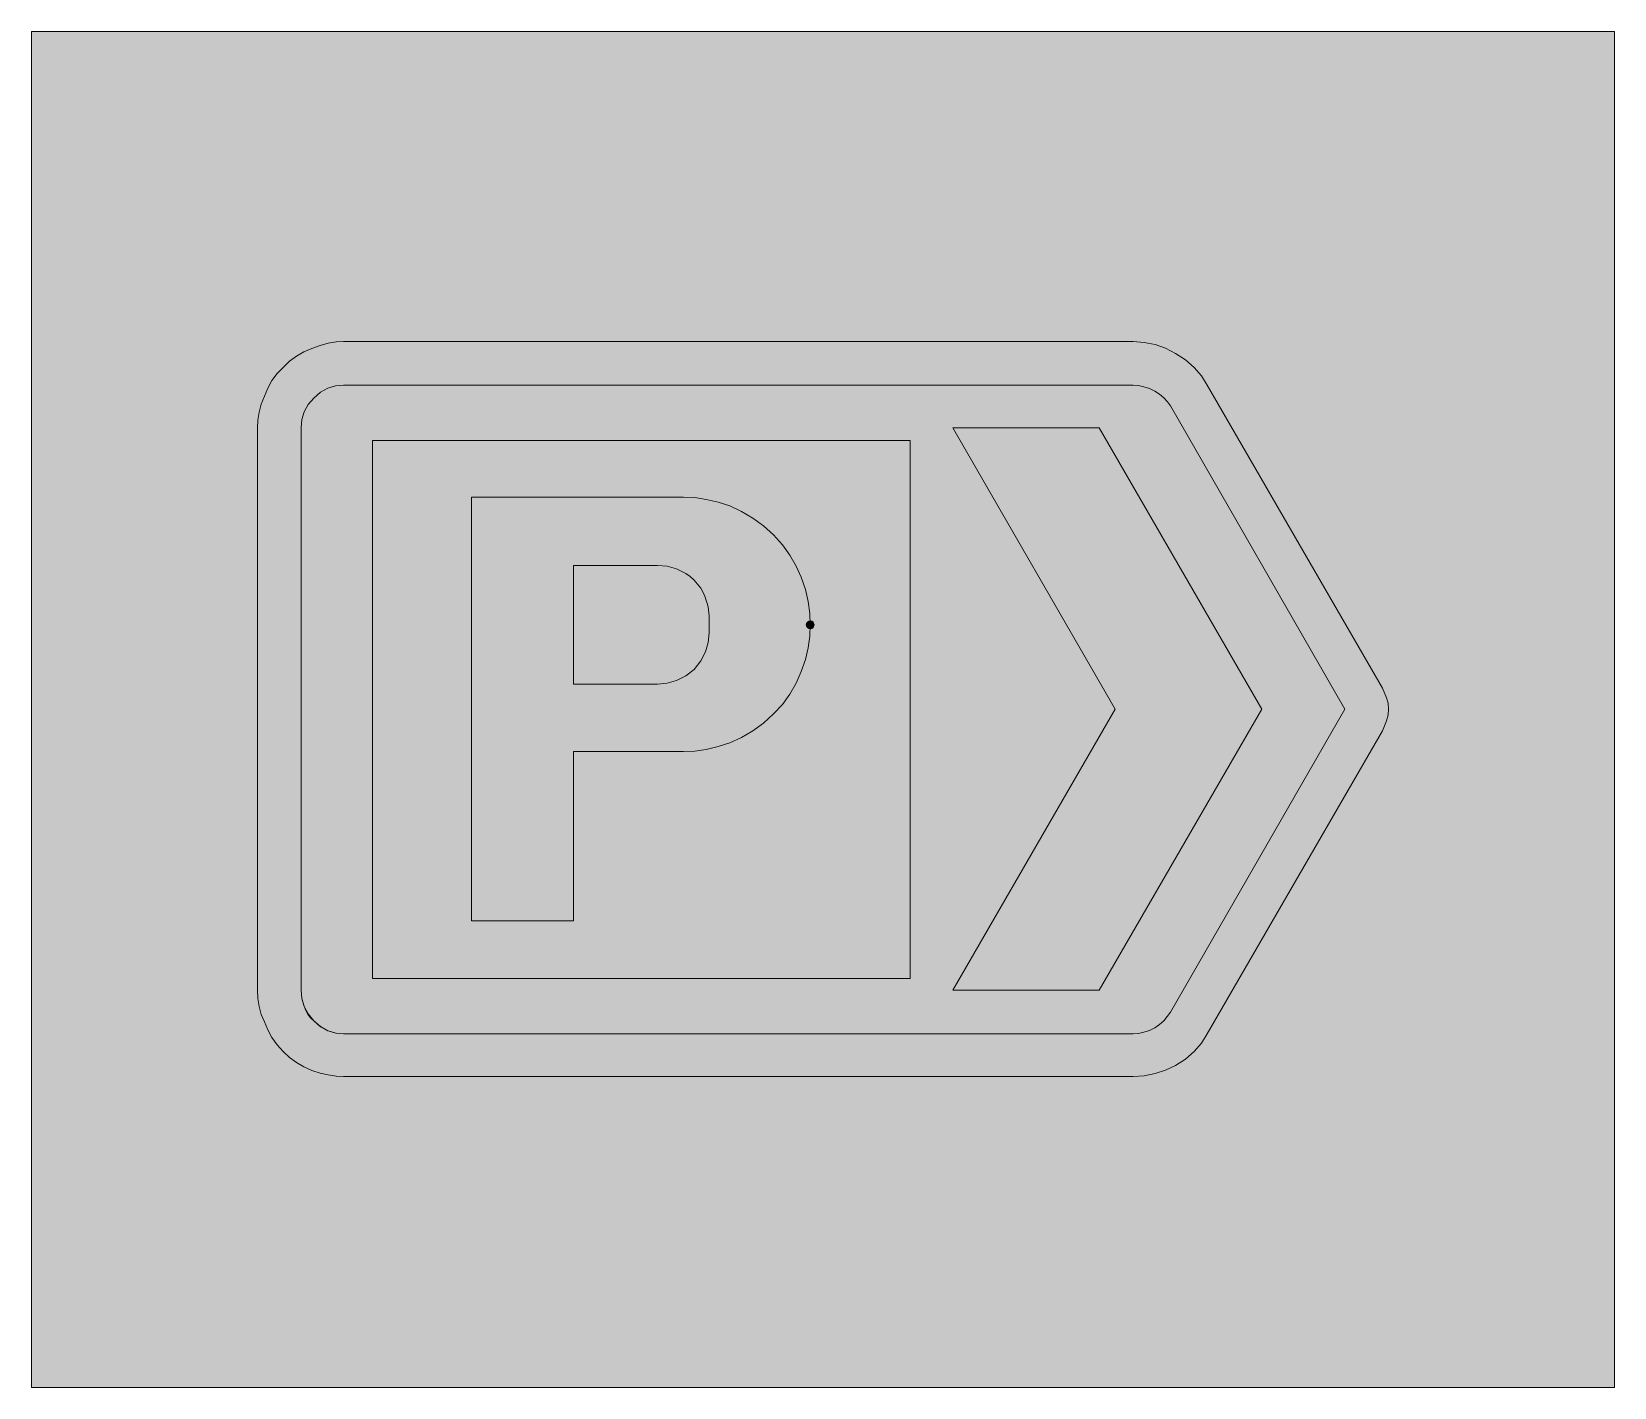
# Model space of a CAD drawing. Header units: metres. Extents: x 141 to 429, y 13 to 259.
import ezdxf

# ---------------------------------------------------------------- set-up
doc = ezdxf.new("R2010")
doc.units = ezdxf.units.M
for name, color, linetype, true_color in [('FILL_BLACK_000000', 7, 'Continuous', 0x000000), ('FILL_BLUE_0000FF', 7, 'Continuous', 0x0000ff), ('FILL_WHITE_FFFFFF', 7, 'Continuous', 0xffffff), ('FILL_YELLOW_FFFF00', 7, 'Continuous', 0xffff00)]:
    doc.layers.add(name, color=color, linetype=linetype, true_color=true_color)

msp = doc.modelspace()

# ---------------------------------------------------------------- hatches: boundary and pattern name
at = {"layer": 'FILL_BLACK_000000', "true_color": 0x000000}
h = msp.add_hatch(color=7, dxfattribs=at)
h.dxf.hatch_style = 1
h.paths.add_polyline_path([(364.68, 136.08), (335.16, 84.96), (308.52, 84.96), (338.04, 136.08), (308.52, 187.2), (335.16, 187.2), (364.68, 136.08)])
at = {"layer": 'FILL_BLUE_0000FF', "true_color": 0x0000ff}
h = msp.add_hatch(color=7, dxfattribs=at)
h.dxf.hatch_style = 1
h.paths.add_polyline_path([(345.29, 202.32), (347.2, 201.64), (349.02, 200.7), (350.81, 199.52), (352.37, 198.16), (353.7, 196.62), (354.78, 194.94), (386.64, 139.86), (387.38, 138.1), (387.63, 137.13), (387.72, 136.08), (387.63, 135.01), (387.38, 133.96), (386.64, 132.12), (354.78, 77.04), (353.7, 75.36), (352.37, 73.82), (350.81, 72.46), (349.02, 71.28), (347.2, 70.44), (345.28, 69.82), (343.3, 69.43), (341.28, 69.3), (197.82, 69.3), (196.44, 69.37), (195.01, 69.57), (193.54, 69.91), (192.06, 70.38), (190.61, 71.02), (189.25, 71.82), (187.98, 72.76), (186.84, 73.8), (185.72, 75.05), (184.79, 76.36), (184.03, 77.75), (183.42, 79.2), (182.84, 80.58), (182.45, 82.01), (182.23, 83.48), (182.16, 84.96), (182.16, 187.2), (182.23, 188.58), (182.45, 190.01), (182.84, 191.48), (183.42, 192.96), (184.03, 194.41), (184.79, 195.77), (185.72, 197.04), (186.84, 198.18), (187.98, 199.3), (189.25, 200.23), (190.61, 200.99), (192.06, 201.6), (193.54, 202.18), (195.01, 202.57), (196.44, 202.79), (197.82, 202.86), (341.28, 202.86), (343.3, 202.72), (345.29, 202.32)])
h.paths.add_polyline_path([(194.92, 194.38), (193.59, 193.65), (192.42, 192.6), (191.37, 191.43), (190.64, 190.1), (190.22, 188.68), (190.08, 187.2), (190.08, 84.96), (190.22, 83.48), (190.64, 82.03), (191.37, 80.66), (192.42, 79.38), (193.62, 78.33), (194.99, 77.6), (196.42, 77.18), (197.82, 77.04), (341.28, 77.04), (342.25, 77.11), (343.26, 77.31), (344.27, 77.65), (345.24, 78.12), (346.12, 78.72), (346.88, 79.42), (348.12, 81), (379.8, 136.08), (348.12, 191.16), (347.54, 191.94), (346.88, 192.64), (346.12, 193.29), (345.24, 193.86), (344.27, 194.33), (343.26, 194.67), (342.25, 194.87), (341.28, 194.94), (197.82, 194.94), (196.34, 194.8), (194.92, 194.38)], flags=16)
h = msp.add_hatch(color=7, dxfattribs=at)
h.dxf.hatch_style = 1
h.paths.add_polyline_path([(300.78, 184.86), (300.78, 87.12), (203.04, 87.12), (203.04, 184.86), (300.78, 184.86)])
at = {"layer": 'FILL_WHITE_FFFFFF', "true_color": 0xffffff}
h = msp.add_hatch(color=7, dxfattribs=at)
h.dxf.hatch_style = 1
h.paths.add_polyline_path([(341.28, 194.94), (342.25, 194.87), (343.26, 194.67), (344.27, 194.33), (345.24, 193.86), (346.12, 193.29), (346.88, 192.64), (347.54, 191.94), (348.12, 191.16), (379.8, 136.08), (348.12, 81), (346.88, 79.42), (346.12, 78.72), (345.24, 78.12), (344.27, 77.65), (343.26, 77.31), (342.25, 77.11), (341.28, 77.04), (197.82, 77.04), (196.45, 77.17), (194.94, 77.58), (193.61, 78.34), (192.42, 79.38), (191.81, 79.95), (191.32, 80.59), (190.93, 81.3), (190.62, 82.08), (190.21, 83.45), (190.08, 84.96), (190.08, 187.2), (190.22, 188.68), (190.64, 190.1), (191.37, 191.43), (192.42, 192.6), (193.59, 193.65), (194.92, 194.38), (196.34, 194.8), (197.82, 194.94), (341.28, 194.94)])
h = msp.add_hatch(color=7, dxfattribs=at)
h.dxf.hatch_style = 1
h.paths.add_polyline_path([(221.04, 97.56), (221.04, 174.6), (259.56, 174.6), (261.62, 174.5), (263.72, 174.19), (265.86, 173.69), (268.02, 172.98), (270.14, 171.96), (272.18, 170.77), (274.12, 169.39), (275.94, 167.76), (277.56, 165.94), (278.93, 164.02), (280.07, 162.04), (280.98, 160.02), (281.76, 157.83), (282.26, 155.63), (282.52, 153.46), (282.6, 151.38), (282.52, 149.32), (282.26, 147.22), (281.76, 145.08), (280.98, 142.92), (280.07, 140.8), (278.93, 138.78), (277.56, 136.9), (275.94, 135.18), (274.12, 133.53), (272.18, 132.1), (270.14, 130.9), (268.02, 129.96), (265.86, 129.25), (263.72, 128.74), (261.62, 128.44), (259.56, 128.34), (239.58, 128.34), (239.58, 97.56), (221.04, 97.56)])
h.paths.add_polyline_path([(256.63, 140.75), (258.34, 141.25), (259.99, 142.1), (261.54, 143.28), (262.72, 144.83), (263.56, 146.47), (264.07, 148.19), (264.24, 149.94), (264.24, 153), (264.08, 154.64), (263.52, 156.42), (263.19, 157.23), (262.73, 158.02), (261.54, 159.48), (260.78, 160.16), (259.99, 160.74), (258.34, 161.57), (256.63, 162.04), (254.88, 162.18), (239.58, 162.18), (239.58, 140.58), (254.88, 140.58), (256.63, 140.75)], flags=16)
h = msp.add_hatch(color=7, dxfattribs=at)
h.dxf.hatch_style = 1
h.paths.add_polyline_path([(283.16, 150.89), (282.94, 150.72), (282.6, 150.66), (282.34, 150.72), (282.1, 150.89), (281.94, 151.12), (281.88, 151.38), (281.94, 151.64), (282.1, 151.88), (282.34, 152.04), (282.6, 152.1), (282.94, 152.04), (283.16, 151.88), (283.32, 151.38), (283.16, 150.89)])
at = {"layer": 'FILL_YELLOW_FFFF00', "true_color": 0xffff00}
h = msp.add_hatch(color=7, dxfattribs=at)
h.dxf.hatch_style = 1
h.paths.add_polyline_path([(428.76, 259.2), (428.76, 12.78), (141.12, 12.78), (141.12, 259.2), (428.76, 259.2)])

# ---------------------------------------------------------------- linework, layer by layer
at = {"layer": 'FILL_BLACK_000000', "lineweight": 0, "true_color": 0x000000}
msp.add_lwpolyline([(364.68, 136.08), (335.16, 84.96), (308.52, 84.96), (338.04, 136.08), (308.52, 187.2), (335.16, 187.2)], close=True, dxfattribs=at)
at = {"layer": 'FILL_BLUE_0000FF', "lineweight": 0, "true_color": 0x0000ff}
for points in [[(345.29, 202.32), (347.2, 201.64), (349.02, 200.7), (350.81, 199.52), (352.37, 198.16), (353.7, 196.62), (354.78, 194.94), (386.64, 139.86), (387.38, 138.1), (387.63, 137.13), (387.72, 136.08), (387.63, 135.01), (387.38, 133.96), (386.64, 132.12), (354.78, 77.04), (353.7, 75.36), (352.37, 73.82), (350.81, 72.46), (349.02, 71.28), (347.2, 70.44), (345.28, 69.82), (343.3, 69.43), (341.28, 69.3), (197.82, 69.3), (196.44, 69.37), (195.01, 69.57), (193.54, 69.91), (192.06, 70.38), (190.61, 71.02), (189.25, 71.82), (187.98, 72.76), (186.84, 73.8), (185.72, 75.05), (184.79, 76.36), (184.03, 77.75), (183.42, 79.2), (182.84, 80.58), (182.45, 82.01), (182.23, 83.48), (182.16, 84.96), (182.16, 187.2), (182.23, 188.58), (182.45, 190.01), (182.84, 191.48), (183.42, 192.96), (184.03, 194.41), (184.79, 195.77), (185.72, 197.04), (186.84, 198.18), (187.98, 199.3), (189.25, 200.23), (190.61, 200.99), (192.06, 201.6), (193.54, 202.18), (195.01, 202.57), (196.44, 202.79), (197.82, 202.86), (341.28, 202.86), (343.3, 202.72)], [(194.92, 194.38), (193.59, 193.65), (192.42, 192.6), (191.37, 191.43), (190.64, 190.1), (190.22, 188.68), (190.08, 187.2), (190.08, 84.96), (190.22, 83.48), (190.64, 82.03), (191.37, 80.66), (192.42, 79.38), (193.62, 78.33), (194.99, 77.6), (196.42, 77.18), (197.82, 77.04), (341.28, 77.04), (342.25, 77.11), (343.26, 77.31), (344.27, 77.65), (345.24, 78.12), (346.12, 78.72), (346.88, 79.42), (348.12, 81), (379.8, 136.08), (348.12, 191.16), (347.54, 191.94), (346.88, 192.64), (346.12, 193.29), (345.24, 193.86), (344.27, 194.33), (343.26, 194.67), (342.25, 194.87), (341.28, 194.94), (197.82, 194.94), (196.34, 194.8)], [(300.78, 184.86), (300.78, 87.12), (203.04, 87.12), (203.04, 184.86)]]:
    msp.add_lwpolyline(points, close=True, dxfattribs=at)
at = {"layer": 'FILL_WHITE_FFFFFF', "lineweight": 0, "true_color": 0xffff00}
msp.add_lwpolyline([(341.28, 194.94), (342.25, 194.87), (343.26, 194.67), (344.27, 194.33), (345.24, 193.86), (346.12, 193.29), (346.88, 192.64), (347.54, 191.94), (348.12, 191.16), (379.8, 136.08), (348.12, 81), (346.88, 79.42), (346.12, 78.72), (345.24, 78.12), (344.27, 77.65), (343.26, 77.31), (342.25, 77.11), (341.28, 77.04), (197.82, 77.04), (196.45, 77.17), (194.94, 77.58), (193.61, 78.34), (192.42, 79.38), (191.81, 79.95), (191.32, 80.59), (190.93, 81.3), (190.62, 82.08), (190.21, 83.45), (190.08, 84.96), (190.08, 187.2), (190.22, 188.68), (190.64, 190.1), (191.37, 191.43), (192.42, 192.6), (193.59, 193.65), (194.92, 194.38), (196.34, 194.8), (197.82, 194.94)], close=True, dxfattribs=at)
at = {"layer": 'FILL_WHITE_FFFFFF', "lineweight": 0, "true_color": 0xffffff}
for points in [[(221.04, 97.56), (221.04, 174.6), (259.56, 174.6), (261.62, 174.5), (263.72, 174.19), (265.86, 173.69), (268.02, 172.98), (270.14, 171.96), (272.18, 170.77), (274.12, 169.39), (275.94, 167.76), (277.56, 165.94), (278.93, 164.02), (280.07, 162.04), (280.98, 160.02), (281.76, 157.83), (282.26, 155.63), (282.52, 153.46), (282.6, 151.38), (282.52, 149.32), (282.26, 147.22), (281.76, 145.08), (280.98, 142.92), (280.07, 140.8), (278.93, 138.78), (277.56, 136.9), (275.94, 135.18), (274.12, 133.53), (272.18, 132.1), (270.14, 130.9), (268.02, 129.96), (265.86, 129.25), (263.72, 128.74), (261.62, 128.44), (259.56, 128.34), (239.58, 128.34), (239.58, 97.56)], [(256.63, 140.75), (258.34, 141.25), (259.99, 142.1), (261.54, 143.28), (262.72, 144.83), (263.56, 146.47), (264.07, 148.19), (264.24, 149.94), (264.24, 153), (264.08, 154.64), (263.52, 156.42), (263.19, 157.23), (262.73, 158.02), (261.54, 159.48), (260.78, 160.16), (259.99, 160.74), (258.34, 161.57), (256.63, 162.04), (254.88, 162.18), (239.58, 162.18), (239.58, 140.58), (254.88, 140.58)], [(283.16, 150.89), (282.94, 150.72), (282.6, 150.66), (282.34, 150.72), (282.1, 150.89), (281.94, 151.12), (281.88, 151.38), (281.94, 151.64), (282.1, 151.88), (282.34, 152.04), (282.6, 152.1), (282.94, 152.04), (283.16, 151.88), (283.32, 151.38)]]:
    msp.add_lwpolyline(points, close=True, dxfattribs=at)
at = {"layer": 'FILL_YELLOW_FFFF00', "lineweight": 0, "true_color": 0xffff00}
msp.add_lwpolyline([(428.76, 259.2), (428.76, 12.78), (141.12, 12.78), (141.12, 259.2)], close=True, dxfattribs=at)

doc.saveas('drawing.dxf')
